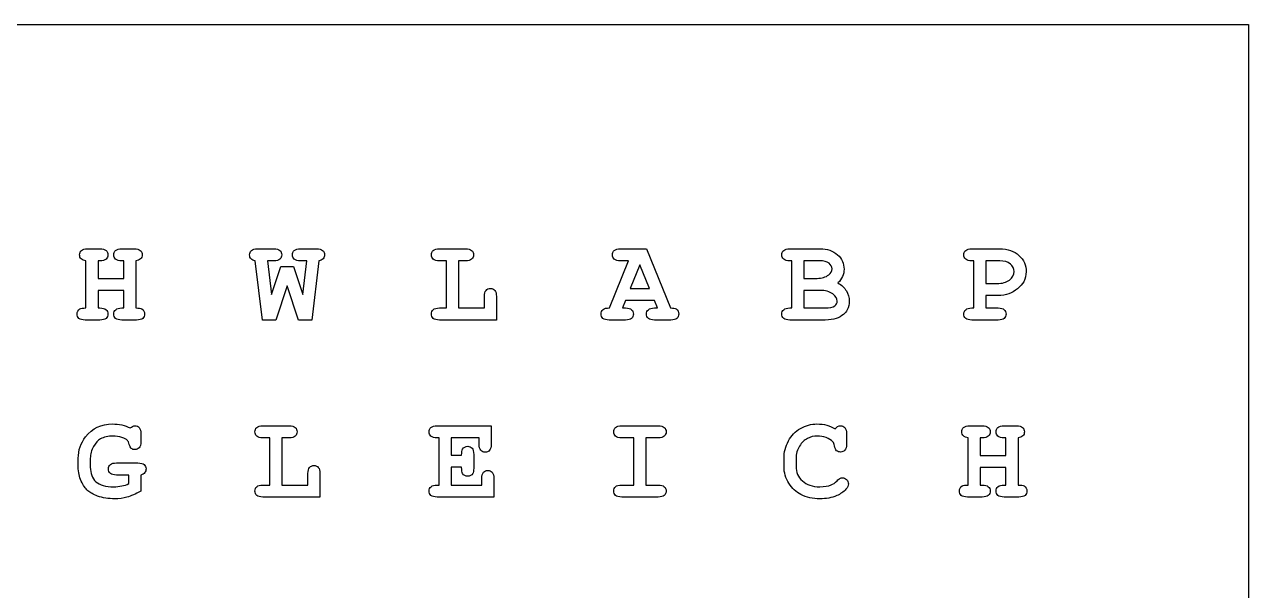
# Model space of a CAD drawing. Extents: x -6 to 224, y 54 to 284.
# Drawn here: x 108.9 to 223.7, y 231.1 to 284.2 of the extents above; entities that cross this region are included whole.
import ezdxf

# ---------------------------------------------------------------- set-up
doc = ezdxf.new("R2010")
doc.units = 0
doc.layers.add('Ebene_1', color=7, linetype='CONTINUOUS')

msp = doc.modelspace()

# ---------------------------------------------------------------- linework, layer by layer
at = {"layer": 'Ebene_1', "color": 2}
msp.add_lwpolyline([(-6.010717, 284.2012), (223.725, 284.2012), (223.725, 54.46548), (-6.010717, 54.46548)], close=True, dxfattribs=at)
at = {"layer": 'Ebene_1', "color": 7}
for points in [[(114.78271, 263.180944), (115.93475, 263.175444)], [(117.99629, 263.180956), (119.14833, 263.175456)], [(130.74039, 263.180947), (132.24521, 263.175447)], [(134.75875, 263.180959), (136.25806, 263.175459)], [(147.795, 263.180947), (150.24239, 263.175447)], [(164.78896, 263.180947), (167.23084, 263.175447), (169.4798, 257.624709)], [(180.686, 263.180947), (183.51925, 263.180947)], [(197.76818, 263.180947), (200.36991, 263.175447)], [(114.62837, 257.624694), (114.62837, 262.045441)], [(115.93475, 262.045453), (115.75836, 262.045453), (115.75836, 260.391807), (118.17268, 260.391807), (118.17268, 262.045453), (117.99629, 262.045453)], [(119.30267, 262.045465), (119.30267, 257.624718)], [(133.49647, 259.702778), (132.44916, 256.494705), (131.18137, 256.494705), (130.50888, 262.045444)], [(132.24521, 262.045456), (131.65541, 262.045456), (132.03024, 258.886992), (132.91769, 261.516289), (134.09178, 261.516289), (134.97373, 258.886992), (135.34855, 262.045456), (134.75875, 262.045456)], [(136.47855, 262.045468), (135.82811, 256.494729), (134.58237, 256.494729), (133.49647, 259.702778)], [(147.795, 257.624697), (148.45094, 257.624697), (148.45094, 262.045444), (147.795, 262.045444)], [(150.24239, 262.045456), (149.58094, 262.045444)], [(149.58094, 262.045444), (149.58094, 257.624697), (152.01731, 257.624697), (152.01731, 258.694054)], [(163.75268, 257.624697), (165.52759, 262.045444), (164.78896, 262.045444)], [(180.86239, 257.624697), (180.86239, 262.045444), (180.686, 262.045444)], [(183.46413, 262.045444), (181.99238, 262.045444), (181.99238, 260.402822)], [(197.76818, 257.624697), (197.94457, 257.624697), (197.94457, 262.045444), (197.76818, 262.045444)], [(200.37542, 262.045444), (199.07456, 262.045444), (199.07456, 259.917752)], [(181.99238, 260.402822), (183.23262, 260.402822)], [(199.07456, 259.917752), (200.12187, 259.917752)], [(118.17268, 259.261806), (115.75836, 259.261806), (115.75836, 257.624697), (115.93475, 257.624697)], [(117.99629, 257.624721), (118.17268, 257.624721), (118.17268, 259.261806)], [(153.1473, 258.694054), (153.1473, 256.494705), (147.795, 256.494705)], [(183.48618, 259.27283), (181.99238, 259.27283), (181.99238, 257.624697)], [(200.14391, 258.787773), (199.07456, 258.787761)], [(199.07456, 258.787761), (199.07456, 257.624697), (200.21557, 257.624697)], [(167.99152, 258.313716), (165.24647, 258.313716), (164.97086, 257.624697), (165.24647, 257.624697)], [(167.98601, 257.624714), (168.26162, 257.624714), (167.99152, 258.313716)], [(180.686, 257.624697), (180.86239, 257.624697)], [(181.99238, 257.624697), (183.94369, 257.624697)], [(115.93475, 256.494705), (114.5512, 256.494705)], [(119.37985, 256.494729), (117.99629, 256.494729)], [(165.24647, 256.494705), (163.72511, 256.494705)], [(169.50736, 256.494722), (167.98601, 256.494722)], [(184.00432, 256.494705), (180.686, 256.494705)], [(200.21557, 256.494705), (197.76818, 256.494705)], [(119.78223, 245.83111), (119.78223, 245.097993)], [(131.23649, 246.586279), (133.68388, 246.580779)], [(147.58554, 246.586279), (152.65672, 246.580779), (152.65672, 244.860987)], [(164.90472, 246.586279), (168.31674, 246.580779)], [(185.99972, 245.831116), (185.99972, 244.872001)], [(197.57525, 246.586277), (198.72729, 246.580777)], [(200.78884, 246.586289), (201.94088, 246.580789)], [(131.23649, 241.030028), (131.89243, 241.030028), (131.89243, 245.450775), (131.23649, 245.450775)], [(133.68388, 245.450787), (133.02243, 245.450775)], [(133.02243, 245.450775), (133.02243, 241.030028), (135.4588, 241.030028), (135.4588, 242.099386)], [(147.58554, 241.030028), (147.76193, 241.030028), (147.76193, 245.450775), (147.58554, 245.450775)], [(151.52673, 244.860987), (151.52673, 245.450787), (148.89192, 245.450787), (148.89192, 243.81919), (149.8841, 243.81919)], [(164.90472, 241.030028), (166.04573, 241.030028), (166.04573, 245.450775), (164.90472, 245.450775)], [(168.31674, 245.450787), (167.17572, 245.450775)], [(167.17572, 245.450775), (167.17572, 241.030028), (168.31674, 241.030028)], [(197.42091, 241.030026), (197.42091, 245.450773)], [(198.72729, 245.450785), (198.5509, 245.450785), (198.5509, 243.797139), (200.96523, 243.797139), (200.96523, 245.450785), (200.78884, 245.450785)], [(202.09522, 245.450797), (202.09522, 241.03005)], [(113.90628, 242.716747), (113.90628, 243.532546)], [(115.03627, 243.532542), (115.03627, 242.716743)], [(151.01411, 243.901872), (151.01411, 242.601004)], [(117.5002, 243.102594), (119.50662, 243.097094)], [(149.8841, 242.689198), (148.89192, 242.689186)], [(148.89192, 242.689186), (148.89192, 241.030028), (151.77477, 241.030028), (151.77477, 241.641877)], [(180.13479, 242.74982), (180.13479, 243.516009)], [(181.26478, 243.504987), (181.26478, 242.771871)], [(200.96523, 242.667138), (198.5509, 242.667138), (198.5509, 241.030028), (198.72729, 241.030028)], [(200.78884, 241.030052), (200.96523, 241.030052), (200.96523, 242.667138)], [(118.65224, 241.156804), (118.65224, 241.96709), (117.5002, 241.96709)], [(119.78223, 241.967094), (119.78223, 240.451252)], [(136.58879, 242.099386), (136.58879, 239.900037), (131.23649, 239.900037)], [(152.90476, 241.641877), (152.90476, 239.900037), (147.58554, 239.900037)], [(168.31674, 239.900037), (164.90472, 239.900037)], [(198.72729, 239.900037), (197.34374, 239.900037)], [(202.17239, 239.900061), (200.78884, 239.900061)]]:
    msp.add_lwpolyline(points, dxfattribs=at)
for points in [[(167.52299, 259.443707), (166.61348, 261.681641), (165.69847, 259.443707)], [(184.94139, 246.294135)], [(119.78223, 241.967102)]]:
    msp.add_lwpolyline(points, close=True, dxfattribs=at)
for points in [[(114.19842, 263.021092), (114.316013, 263.12766), (114.510777, 263.180944), (114.78271, 263.180944)], [(115.93475, 263.175444), (116.206683, 263.175444), (116.39961, 263.123997), (116.51353, 263.021104)], [(117.41201, 263.021104), (117.529603, 263.127672), (117.724363, 263.180956), (117.99629, 263.180956)], [(119.14833, 263.175456), (119.420263, 263.175456), (119.61319, 263.124009), (119.72711, 263.021116)], [(130.15611, 263.021095), (130.273703, 263.127663), (130.468463, 263.180947), (130.74039, 263.180947)], [(132.24521, 263.175447), (132.517143, 263.175447), (132.71007, 263.124), (132.82399, 263.021107)], [(134.17447, 263.021107), (134.292057, 263.127675), (134.486817, 263.180959), (134.75875, 263.180959)], [(136.25806, 263.175459), (136.529993, 263.175459), (136.72292, 263.124012), (136.83684, 263.021119)], [(147.21071, 263.021095), (147.328303, 263.127663), (147.523067, 263.180947), (147.795, 263.180947)], [(150.24239, 263.175447), (150.514323, 263.175447), (150.70725, 263.124), (150.82117, 263.021107)], [(164.20467, 263.021095), (164.322263, 263.127663), (164.517027, 263.180947), (164.78896, 263.180947)], [(180.10172, 263.021095), (180.219307, 263.127663), (180.414067, 263.180947), (180.686, 263.180947)], [(183.51925, 263.180947), (184.19541, 263.180947), (184.739277, 262.991696), (185.15085, 262.613195)], [(197.18389, 263.021095), (197.301483, 263.127663), (197.496247, 263.180947), (197.76818, 263.180947)], [(200.36991, 263.175447), (201.134263, 263.175447), (201.738763, 262.965985), (202.18341, 262.547061)], [(114.02754, 262.613192), (114.02754, 262.782231), (114.0845, 262.918198), (114.19842, 263.021092)], [(114.17637, 262.227342), (114.07715, 262.330235), (114.02754, 262.458852), (114.02754, 262.613192)], [(114.62837, 262.045441), (114.42993, 262.063814), (114.279263, 262.124448), (114.17637, 262.227342)], [(116.51353, 262.199793), (116.39961, 262.0969), (116.206683, 262.045453), (115.93475, 262.045453)], [(116.51353, 263.021104), (116.631117, 262.91821), (116.68991, 262.782243), (116.68991, 262.613204)], [(116.68991, 262.613204), (116.68991, 262.444165), (116.631117, 262.306361), (116.51353, 262.199793)], [(117.24113, 262.613204), (117.24113, 262.782243), (117.29809, 262.91821), (117.41201, 263.021104)], [(117.41201, 262.199793), (117.29809, 262.306361), (117.24113, 262.444165), (117.24113, 262.613204)], [(117.99629, 262.045453), (117.724363, 262.045453), (117.529603, 262.0969), (117.41201, 262.199793)], [(119.74916, 262.227366), (119.64994, 262.124472), (119.50111, 262.063838), (119.30267, 262.045465)], [(119.72711, 263.021116), (119.844703, 262.918222), (119.9035, 262.782255), (119.9035, 262.613216)], [(119.9035, 262.613216), (119.9035, 262.458876), (119.852053, 262.330259), (119.74916, 262.227366)], [(129.98523, 262.596659), (129.98523, 262.773048), (130.04219, 262.914526), (130.15611, 263.021095)], [(130.11752, 262.221832), (130.029327, 262.321051), (129.98523, 262.445994), (129.98523, 262.596659)], [(130.50888, 262.045444), (130.336167, 262.067491), (130.205713, 262.126287), (130.11752, 262.221832)], [(132.82399, 262.199796), (132.71007, 262.096903), (132.517143, 262.045456), (132.24521, 262.045456)], [(132.82399, 263.021107), (132.941583, 262.918213), (133.00038, 262.782246), (133.00038, 262.613207)], [(133.00038, 262.613207), (133.00038, 262.444168), (132.941583, 262.306364), (132.82399, 262.199796)], [(134.00359, 262.613207), (134.00359, 262.782246), (134.06055, 262.918213), (134.17447, 263.021107)], [(134.17447, 262.199796), (134.06055, 262.306364), (134.00359, 262.444168), (134.00359, 262.613207)], [(134.75875, 262.045456), (134.486817, 262.045456), (134.292057, 262.096903), (134.17447, 262.199796)], [(136.87542, 262.243905), (136.783553, 262.141012), (136.651263, 262.074866), (136.47855, 262.045468)], [(136.83684, 263.021119), (136.954427, 262.918225), (137.01322, 262.782258), (137.01322, 262.613219)], [(137.01322, 262.613219), (137.01322, 262.469903), (136.967287, 262.346798), (136.87542, 262.243905)], [(147.03983, 262.613195), (147.03983, 262.782234), (147.09679, 262.918201), (147.21071, 263.021095)], [(147.21071, 262.199784), (147.09679, 262.306352), (147.03983, 262.444156), (147.03983, 262.613195)], [(147.795, 262.045444), (147.523067, 262.045444), (147.328303, 262.096891), (147.21071, 262.199784)], [(150.82117, 262.199796), (150.70725, 262.096903), (150.514323, 262.045456), (150.24239, 262.045456)], [(150.82117, 263.021107), (150.938763, 262.918213), (150.99756, 262.782246), (150.99756, 262.613207)], [(150.99756, 262.613207), (150.99756, 262.444168), (150.938763, 262.306364), (150.82117, 262.199796)], [(164.0338, 262.613195), (164.0338, 262.782234), (164.090757, 262.918201), (164.20467, 263.021095)], [(164.20467, 262.199784), (164.090757, 262.306352), (164.0338, 262.444156), (164.0338, 262.613195)], [(164.78896, 262.045444), (164.517027, 262.045444), (164.322263, 262.096891), (164.20467, 262.199784)], [(179.93084, 262.613195), (179.93084, 262.782234), (179.9878, 262.918201), (180.10172, 263.021095)], [(180.10172, 262.199784), (179.9878, 262.306352), (179.93084, 262.444156), (179.93084, 262.613195)], [(180.686, 262.045444), (180.414067, 262.045444), (180.219307, 262.096891), (180.10172, 262.199784)], [(184.3571, 261.819445), (184.169687, 261.970111), (183.87203, 262.045444), (183.46413, 262.045444)], [(185.15085, 262.613195), (185.562423, 262.238369), (185.76821, 261.791885), (185.76821, 261.273742)], [(197.01301, 262.613195), (197.01301, 262.782234), (197.06997, 262.918201), (197.18389, 263.021095)], [(197.18389, 262.199784), (197.06997, 262.306352), (197.01301, 262.444156), (197.01301, 262.613195)], [(197.76818, 262.045444), (197.496247, 262.045444), (197.301483, 262.096891), (197.18389, 262.199784)], [(201.37312, 261.747787), (201.141613, 261.946225), (200.809047, 262.045444), (200.37542, 262.045444)], [(202.18341, 262.547061), (202.63173, 262.131812), (202.85589, 261.624694), (202.85589, 261.025707)], [(184.34056, 260.739063), (184.539, 260.889728), (184.63822, 261.077142), (184.63822, 261.301303)], [(184.63822, 261.301303), (184.63822, 261.49974), (184.544513, 261.672454), (184.3571, 261.819445)], [(185.76821, 261.273742), (185.76821, 261.027533), (185.720437, 260.796022), (185.62489, 260.579211)], [(201.29044, 260.248482), (201.580747, 260.472643), (201.7259, 260.740901), (201.7259, 261.053256)], [(201.7259, 261.053256), (201.7259, 261.317839), (201.608307, 261.54935), (201.37312, 261.747787)], [(202.85589, 261.025707), (202.85589, 260.694978), (202.78056, 260.382622), (202.6299, 260.088641)], [(183.23262, 260.402822), (183.677267, 260.402822), (184.04658, 260.514902), (184.34056, 260.739063)], [(185.62489, 260.579211), (185.52935, 260.3624), (185.384197, 260.162125), (185.18943, 259.978386)], [(185.18943, 259.978386), (185.545883, 259.765249), (185.812307, 259.515365), (185.9887, 259.228733)], [(200.12187, 259.917752), (200.614283, 259.917752), (201.003807, 260.027995), (201.29044, 260.248482)], [(202.6299, 260.088641), (202.51598, 259.868155), (202.32489, 259.649506), (202.05663, 259.432695)], [(152.01731, 258.694054), (152.01731, 258.965987), (152.068757, 259.158913), (152.17165, 259.27283)], [(152.17165, 259.27283), (152.278217, 259.390423), (152.41602, 259.449219), (152.58506, 259.449219)], [(152.58506, 259.449219), (152.750427, 259.449219), (152.884557, 259.390423), (152.98745, 259.27283)], [(152.98745, 259.27283), (153.094017, 259.158913), (153.1473, 258.965987), (153.1473, 258.694054)], [(184.70436, 258.942101), (184.421407, 259.162587), (184.015347, 259.27283), (183.48618, 259.27283)], [(185.1288, 258.269619), (185.1288, 258.497454), (184.98732, 258.721615), (184.70436, 258.942101)], [(185.9887, 259.228733), (186.16876, 258.945776), (186.25879, 258.624233), (186.25879, 258.264106)], [(201.24083, 258.947625), (200.965223, 258.841057), (200.599583, 258.787773), (200.14391, 258.787773)], [(202.05663, 259.432695), (201.79205, 259.219558), (201.520117, 259.057868), (201.24083, 258.947625)], [(113.79603, 257.062457), (113.79603, 257.268244), (113.886063, 257.428097), (114.06613, 257.542014)], [(114.06613, 257.542014), (114.154323, 257.600807), (114.341737, 257.628367), (114.62837, 257.624694)], [(115.93475, 257.624697), (116.206683, 257.624697), (116.39961, 257.571413), (116.51353, 257.464844)], [(116.51353, 257.464844), (116.631117, 257.361951), (116.68991, 257.225984), (116.68991, 257.056945)], [(117.24113, 257.062481), (117.24113, 257.227846), (117.299927, 257.361975), (117.41752, 257.464868)], [(117.41752, 257.464868), (117.535113, 257.571437), (117.728037, 257.624721), (117.99629, 257.624721)], [(119.30267, 257.624718), (119.592983, 257.624718), (119.780397, 257.597158), (119.86491, 257.542038)], [(119.86491, 257.542038), (120.044977, 257.428121), (120.13501, 257.266431), (120.13501, 257.056969)], [(147.03983, 257.062457), (147.03983, 257.227822), (147.09679, 257.361951), (147.21071, 257.464844)], [(147.21071, 257.464844), (147.328303, 257.571413), (147.523067, 257.624697), (147.795, 257.624697)], [(162.96995, 257.062457), (162.96995, 257.231496), (163.030583, 257.3693), (163.15185, 257.475868)], [(163.15185, 257.475868), (163.273117, 257.582437), (163.473393, 257.632046), (163.75268, 257.624697)], [(165.24647, 257.624697), (165.518403, 257.624697), (165.71133, 257.571413), (165.82525, 257.464844)], [(165.82525, 257.464844), (165.942837, 257.361951), (166.00163, 257.225984), (166.00163, 257.056945)], [(167.23084, 257.062474), (167.23084, 257.227839), (167.2878, 257.361968), (167.40172, 257.464861)], [(167.40172, 257.464861), (167.519313, 257.57143), (167.714077, 257.624714), (167.98601, 257.624714)], [(169.4798, 257.624709), (169.744387, 257.624709), (169.91894, 257.595312), (170.00346, 257.536519)], [(170.00346, 257.536519), (170.1725, 257.415252), (170.25702, 257.255399), (170.25702, 257.056962)], [(179.93084, 257.062457), (179.93084, 257.227822), (179.989637, 257.361951), (180.10723, 257.464844)], [(180.10723, 257.464844), (180.224823, 257.571413), (180.417747, 257.624697), (180.686, 257.624697)], [(183.94369, 257.624697), (184.403037, 257.624697), (184.726417, 257.69268), (184.91383, 257.828646)], [(184.91383, 257.828646), (185.057143, 257.93154), (185.1288, 258.078531), (185.1288, 258.269619)], [(186.06587, 257.464844), (185.970323, 257.277431), (185.85273, 257.128603), (185.71309, 257.01836)], [(186.25879, 258.264106), (186.25879, 257.977474), (186.194483, 257.711053), (186.06587, 257.464844)], [(197.01301, 257.062457), (197.01301, 257.227822), (197.071807, 257.361951), (197.1894, 257.464844)], [(197.1894, 257.464844), (197.306993, 257.571413), (197.49992, 257.624697), (197.76818, 257.624697)], [(200.21557, 257.624697), (200.487503, 257.624697), (200.68043, 257.571413), (200.79435, 257.464844)], [(200.79435, 257.464844), (200.911943, 257.361951), (200.97074, 257.225984), (200.97074, 257.056945)], [(113.96691, 256.649045), (113.85299, 256.755614), (113.79603, 256.893418), (113.79603, 257.062457)], [(114.5512, 256.494705), (114.279267, 256.494705), (114.084503, 256.546152), (113.96691, 256.649045)], [(116.51353, 256.649045), (116.39961, 256.546152), (116.206683, 256.494705), (115.93475, 256.494705)], [(116.68991, 257.056945), (116.68991, 256.89158), (116.631117, 256.755614), (116.51353, 256.649045)], [(117.41201, 256.649069), (117.29809, 256.755638), (117.24113, 256.893442), (117.24113, 257.062481)], [(117.99629, 256.494729), (117.724363, 256.494729), (117.529603, 256.546176), (117.41201, 256.649069)], [(119.95862, 256.649069), (119.8447, 256.546176), (119.651777, 256.494729), (119.37985, 256.494729)], [(120.13501, 257.056969), (120.13501, 256.891604), (120.076213, 256.755638), (119.95862, 256.649069)], [(147.21071, 256.649045), (147.09679, 256.755614), (147.03983, 256.893418), (147.03983, 257.062457)], [(147.795, 256.494705), (147.523067, 256.494705), (147.328303, 256.546152), (147.21071, 256.649045)], [(163.14634, 256.649045), (163.028747, 256.755614), (162.96995, 256.893418), (162.96995, 257.062457)], [(163.72511, 256.494705), (163.453183, 256.494705), (163.26026, 256.546152), (163.14634, 256.649045)], [(165.82525, 256.649045), (165.71133, 256.546152), (165.518403, 256.494705), (165.24647, 256.494705)], [(166.00163, 257.056945), (166.00163, 256.89158), (165.942837, 256.755614), (165.82525, 256.649045)], [(167.40172, 256.649062), (167.2878, 256.755631), (167.23084, 256.893435), (167.23084, 257.062474)], [(167.98601, 256.494722), (167.714077, 256.494722), (167.519313, 256.546169), (167.40172, 256.649062)], [(170.08614, 256.649062), (169.97222, 256.546169), (169.779293, 256.494722), (169.50736, 256.494722)], [(170.25702, 257.056962), (170.25702, 256.891597), (170.20006, 256.755631), (170.08614, 256.649062)], [(180.10172, 256.649045), (179.9878, 256.755614), (179.93084, 256.893418), (179.93084, 257.062457)], [(180.686, 256.494705), (180.414067, 256.494705), (180.219307, 256.546152), (180.10172, 256.649045)], [(185.02407, 256.638021), (184.752137, 256.542477), (184.41222, 256.494705), (184.00432, 256.494705)], [(185.71309, 257.01836), (185.525677, 256.864019), (185.296003, 256.73724), (185.02407, 256.638021)], [(197.18389, 256.649045), (197.06997, 256.755614), (197.01301, 256.893418), (197.01301, 257.062457)], [(197.76818, 256.494705), (197.496247, 256.494705), (197.301483, 256.546152), (197.18389, 256.649045)], [(200.79435, 256.649045), (200.68043, 256.546152), (200.487503, 256.494705), (200.21557, 256.494705)], [(200.97074, 257.056945), (200.97074, 256.89158), (200.911943, 256.755614), (200.79435, 256.649045)], [(114.5953, 245.549994), (115.21266, 246.351093), (116.052343, 246.751643), (117.11435, 246.751643)], [(117.11435, 246.751643), (117.42303, 246.751643), (117.715173, 246.720406), (117.99078, 246.657933)], [(117.99078, 246.657933), (118.270067, 246.59546), (118.53465, 246.501753), (118.78453, 246.376813)], [(118.78453, 246.376813), (118.935197, 246.51278), (119.082187, 246.580763), (119.2255, 246.580763)], [(119.2255, 246.580763), (119.390867, 246.580763), (119.524997, 246.523804), (119.62789, 246.409886)], [(119.62789, 246.409886), (119.730783, 246.295968), (119.78223, 246.103043), (119.78223, 245.83111)], [(130.48132, 246.018527), (130.48132, 246.187566), (130.53828, 246.323533), (130.6522, 246.426426)], [(130.6522, 245.605115), (130.53828, 245.711684), (130.48132, 245.849488), (130.48132, 246.018527)], [(130.6522, 246.426426), (130.769793, 246.532995), (130.964557, 246.586279), (131.23649, 246.586279)], [(133.68388, 246.580779), (133.955813, 246.580779), (134.14874, 246.529332), (134.26266, 246.426438)], [(134.26266, 246.426438), (134.380253, 246.323545), (134.43905, 246.187578), (134.43905, 246.018539)], [(134.43905, 246.018539), (134.43905, 245.8495), (134.380253, 245.711696), (134.26266, 245.605127)], [(146.83037, 246.018527), (146.83037, 246.187566), (146.88733, 246.323533), (147.00125, 246.426426)], [(147.00125, 245.605115), (146.88733, 245.711684), (146.83037, 245.849488), (146.83037, 246.018527)], [(147.00125, 246.426426), (147.118843, 246.532995), (147.313607, 246.586279), (147.58554, 246.586279)], [(164.14955, 246.018527), (164.14955, 246.187566), (164.20651, 246.323533), (164.32043, 246.426426)], [(164.32043, 245.605115), (164.20651, 245.711684), (164.14955, 245.849488), (164.14955, 246.018527)], [(164.32043, 246.426426), (164.438023, 246.532995), (164.632787, 246.586279), (164.90472, 246.586279)], [(168.31674, 246.580779), (168.588673, 246.580779), (168.781597, 246.529332), (168.89551, 246.426438)], [(168.89551, 246.426438), (169.013103, 246.323545), (169.0719, 246.187578), (169.0719, 246.018539)], [(169.0719, 246.018539), (169.0719, 245.8495), (169.013103, 245.711696), (168.89551, 245.605127)], [(180.54269, 245.158631), (180.818297, 245.669424), (181.198633, 246.062624), (181.6837, 246.338232)], [(181.6837, 246.338232), (182.168773, 246.613839), (182.683243, 246.751643), (183.22711, 246.751643)], [(183.22711, 246.751643), (183.554163, 246.751643), (183.859167, 246.713058), (184.14212, 246.635888)], [(184.14212, 246.635888), (184.428753, 246.562393), (184.695177, 246.448475), (184.94139, 246.294135)], [(184.94139, 246.294135), (185.01121, 246.389679), (185.08654, 246.461337), (185.16738, 246.509109)], [(185.16738, 246.509109), (185.2519, 246.556882), (185.341933, 246.580769), (185.43748, 246.580769)], [(185.43748, 246.580769), (185.602847, 246.580769), (185.736977, 246.52381), (185.83987, 246.409892)], [(185.83987, 246.409892), (185.946437, 246.295974), (185.99972, 246.103049), (185.99972, 245.831116)], [(196.82009, 246.018525), (196.82009, 246.187564), (196.877047, 246.323531), (196.99096, 246.426424)], [(196.96891, 245.632674), (196.869697, 245.735567), (196.82009, 245.864184), (196.82009, 246.018525)], [(196.99096, 246.426424), (197.108553, 246.532993), (197.303317, 246.586277), (197.57525, 246.586277)], [(198.72729, 246.580777), (198.999223, 246.580777), (199.19215, 246.52933), (199.30607, 246.426436)], [(199.30607, 246.426436), (199.423663, 246.323543), (199.48246, 246.187576), (199.48246, 246.018537)], [(199.48246, 246.018537), (199.48246, 245.849498), (199.423663, 245.711694), (199.30607, 245.605125)], [(200.03367, 246.018537), (200.03367, 246.187576), (200.09063, 246.323543), (200.20455, 246.426436)], [(200.20455, 245.605125), (200.09063, 245.711694), (200.03367, 245.849498), (200.03367, 246.018537)], [(200.20455, 246.426436), (200.322143, 246.533005), (200.516907, 246.586289), (200.78884, 246.586289)], [(201.94088, 246.580789), (202.212813, 246.580789), (202.405737, 246.529342), (202.51965, 246.426448)], [(202.51965, 246.426448), (202.637243, 246.323555), (202.69604, 246.187588), (202.69604, 246.018549)], [(202.69604, 246.018549), (202.69604, 245.864208), (202.644593, 245.735591), (202.5417, 245.632698)], [(113.90628, 243.532546), (113.90628, 244.285873), (114.135953, 244.958356), (114.5953, 245.549994)], [(115.98436, 245.34604), (115.749173, 245.210074), (115.53236, 244.973051), (115.33392, 244.634972)], [(117.15294, 245.621648), (116.704613, 245.621648), (116.315087, 245.529779), (115.98436, 245.34604)], [(117.99629, 245.494868), (117.74641, 245.579388), (117.465293, 245.621648), (117.15294, 245.621648)], [(118.52546, 245.213748), (118.42624, 245.320317), (118.24985, 245.414023), (117.99629, 245.494868)], [(118.69083, 244.827898), (118.64303, 245.018986), (118.587907, 245.147603), (118.52546, 245.213748)], [(118.87824, 244.464096), (118.804747, 244.519216), (118.742277, 244.640483), (118.69083, 244.827898)], [(119.78223, 245.097993), (119.78223, 244.82606), (119.728947, 244.631298), (119.62238, 244.513705)], [(131.23649, 245.450775), (130.964557, 245.450775), (130.769793, 245.502222), (130.6522, 245.605115)], [(134.26266, 245.605127), (134.14874, 245.502234), (133.955813, 245.450787), (133.68388, 245.450787)], [(147.58554, 245.450775), (147.313607, 245.450775), (147.118843, 245.502222), (147.00125, 245.605115)], [(151.68107, 244.282211), (151.578177, 244.396128), (151.52673, 244.589054), (151.52673, 244.860987)], [(152.65672, 244.860987), (152.65672, 244.592728), (152.605273, 244.399803), (152.50238, 244.282211)], [(164.90472, 245.450775), (164.632787, 245.450775), (164.438023, 245.502222), (164.32043, 245.605115)], [(168.89551, 245.605127), (168.781597, 245.502234), (168.588673, 245.450787), (168.31674, 245.450787)], [(180.13479, 243.516009), (180.13479, 244.103972), (180.270757, 244.651513), (180.54269, 245.158631)], [(181.59, 244.684588), (181.373187, 244.353859), (181.26478, 243.960658), (181.26478, 243.504987)], [(182.33965, 245.401168), (182.05669, 245.254177), (181.806807, 245.015317), (181.59, 244.684588)], [(183.2712, 245.621654), (182.933127, 245.621654), (182.62261, 245.548159), (182.33965, 245.401168)], [(184.08149, 245.472826), (183.81323, 245.572045), (183.543133, 245.621654), (183.2712, 245.621654)], [(184.71539, 245.075951), (184.564723, 245.241316), (184.353423, 245.373607), (184.08149, 245.472826)], [(184.86973, 244.717661), (184.843997, 244.872001), (184.79255, 244.991431), (184.71539, 245.075951)], [(185.07368, 244.243616), (184.981807, 244.328135), (184.913823, 244.48615), (184.86973, 244.717661)], [(185.99972, 244.872001), (185.99972, 244.600068), (185.946437, 244.405306), (185.83987, 244.287713)], [(197.42091, 245.450773), (197.22247, 245.469146), (197.071803, 245.52978), (196.96891, 245.632674)], [(199.30607, 245.605125), (199.19215, 245.502232), (198.999223, 245.450785), (198.72729, 245.450785)], [(200.78884, 245.450785), (200.516907, 245.450785), (200.322143, 245.502232), (200.20455, 245.605125)], [(202.5417, 245.632698), (202.44248, 245.529805), (202.293653, 245.469171), (202.09522, 245.450797)], [(115.33392, 244.634972), (115.135487, 244.296893), (115.03627, 243.929417), (115.03627, 243.532542)], [(119.21999, 244.342828), (119.087703, 244.342828), (118.973787, 244.383251), (118.87824, 244.464096)], [(119.62238, 244.513705), (119.519487, 244.399787), (119.385357, 244.342828), (119.21999, 244.342828)], [(149.8841, 243.81919), (149.8841, 244.113171), (149.911667, 244.302422), (149.9668, 244.386942)], [(149.9668, 244.386942), (150.080713, 244.567005), (150.242403, 244.657037), (150.45187, 244.657037)], [(150.45187, 244.657037), (150.61723, 244.657037), (150.751357, 244.598241), (150.85425, 244.480648)], [(150.85425, 244.480648), (150.960823, 244.36673), (151.01411, 244.173805), (151.01411, 243.901872)], [(152.09448, 244.111334), (151.92544, 244.111334), (151.787637, 244.168293), (151.68107, 244.282211)], [(152.50238, 244.282211), (152.399487, 244.168293), (152.26352, 244.111334), (152.09448, 244.111334)], [(185.43748, 244.116836), (185.286813, 244.116836), (185.165547, 244.159096), (185.07368, 244.243616)], [(185.83987, 244.287713), (185.736977, 244.173795), (185.602847, 244.116836), (185.43748, 244.116836)], [(114.1874, 241.388318), (113.999987, 241.785193), (113.90628, 242.228003), (113.90628, 242.716747)], [(115.03627, 242.716743), (115.03627, 242.110406), (115.21082, 241.649223), (115.55992, 241.333193)], [(116.74504, 242.534842), (116.74504, 242.703881), (116.801997, 242.839848), (116.91591, 242.942741)], [(116.91591, 242.121431), (116.801997, 242.227999), (116.74504, 242.365803), (116.74504, 242.534842)], [(116.91591, 242.942741), (117.033503, 243.04931), (117.228267, 243.102594), (117.5002, 243.102594)], [(119.50662, 243.097094), (119.778553, 243.097094), (119.97148, 243.045647), (120.0854, 242.942753)], [(120.0854, 242.942753), (120.202993, 242.83986), (120.26179, 242.703893), (120.26179, 242.534854)], [(120.26179, 242.534854), (120.26179, 242.402562), (120.221367, 242.286807), (120.14052, 242.187588)], [(135.4588, 242.099386), (135.4588, 242.371319), (135.510247, 242.564244), (135.61314, 242.678162)], [(135.61314, 242.678162), (135.719707, 242.795755), (135.85751, 242.854551), (136.02655, 242.854551)], [(136.02655, 242.854551), (136.191917, 242.854551), (136.326047, 242.795755), (136.42894, 242.678162)], [(136.42894, 242.678162), (136.535507, 242.564244), (136.58879, 242.371319), (136.58879, 242.099386)], [(149.9668, 242.115934), (149.911667, 242.200454), (149.8841, 242.391542), (149.8841, 242.689198)], [(151.01411, 242.601004), (151.01411, 242.354795), (150.98471, 242.18943), (150.92591, 242.10491)], [(151.92911, 242.220653), (152.035683, 242.338246), (152.173487, 242.397042), (152.34252, 242.397042)], [(152.34252, 242.397042), (152.507887, 242.397042), (152.642017, 242.338246), (152.74491, 242.220653)], [(180.5923, 241.189881), (180.287293, 241.667601), (180.13479, 242.187581), (180.13479, 242.74982)], [(181.26478, 242.771871), (181.26478, 242.228005), (181.46138, 241.774171), (181.85458, 241.410369)], [(114.79925, 240.495349), (114.578763, 240.697462), (114.374813, 240.995118), (114.1874, 241.388318)], [(115.55992, 241.333193), (115.9127, 241.020838), (116.471267, 240.86466), (117.23562, 240.86466)], [(117.5002, 241.96709), (117.228267, 241.96709), (117.033503, 242.018537), (116.91591, 242.121431)], [(120.14052, 242.187588), (120.063353, 242.088369), (119.943923, 242.014874), (119.78223, 241.967102)], [(150.45187, 241.845839), (150.242403, 241.845839), (150.080713, 241.935871), (149.9668, 242.115934)], [(150.92591, 242.10491), (150.808317, 241.932196), (150.650303, 241.845839), (150.45187, 241.845839)], [(151.77477, 241.641877), (151.77477, 241.91381), (151.826217, 242.106736), (151.92911, 242.220653)], [(152.74491, 242.220653), (152.851477, 242.106736), (152.90476, 241.91381), (152.90476, 241.641877)], [(181.85458, 241.410369), (182.251453, 241.046567), (182.80083, 240.864666), (183.50271, 240.864666)], [(184.56656, 241.035542), (184.7356, 241.101689), (184.915663, 241.232143), (185.10675, 241.426905)], [(185.10675, 241.426905), (185.224343, 241.544498), (185.316213, 241.61983), (185.38236, 241.652903)], [(185.38236, 241.652903), (185.448493, 241.68965), (185.523827, 241.708023), (185.60836, 241.708023)], [(185.60836, 241.708023), (185.759027, 241.708023), (185.891317, 241.651064), (186.00523, 241.537146)], [(186.00523, 241.537146), (186.11915, 241.423229), (186.17611, 241.2891), (186.17611, 241.134759)], [(115.71426, 239.993743), (115.328413, 240.126035), (115.02341, 240.293237), (114.79925, 240.495349)], [(117.23562, 240.86466), (117.75376, 240.86466), (118.225967, 240.962041), (118.65224, 241.156804)], [(119.78223, 240.451252), (119.271437, 240.175645), (118.835977, 239.988231), (118.47585, 239.889012)], [(130.48132, 240.467789), (130.48132, 240.633153), (130.53828, 240.767282), (130.6522, 240.870176)], [(130.6522, 240.054377), (130.53828, 240.160945), (130.48132, 240.298749), (130.48132, 240.467789)], [(130.6522, 240.870176), (130.769793, 240.976744), (130.964557, 241.030028), (131.23649, 241.030028)], [(146.83037, 240.467789), (146.83037, 240.633153), (146.889167, 240.767282), (147.00676, 240.870176)], [(147.00125, 240.054377), (146.88733, 240.160945), (146.83037, 240.298749), (146.83037, 240.467789)], [(147.00676, 240.870176), (147.124353, 240.976744), (147.31728, 241.030028), (147.58554, 241.030028)], [(164.14955, 240.467789), (164.14955, 240.633153), (164.20651, 240.767282), (164.32043, 240.870176)], [(164.32043, 240.054377), (164.20651, 240.160945), (164.14955, 240.298749), (164.14955, 240.467789)], [(164.32043, 240.870176), (164.438023, 240.976744), (164.632787, 241.030028), (164.90472, 241.030028)], [(168.31674, 241.030028), (168.588673, 241.030028), (168.781597, 240.976744), (168.89551, 240.870176)], [(168.89551, 240.870176), (169.013103, 240.767282), (169.0719, 240.631315), (169.0719, 240.462276)], [(169.0719, 240.462276), (169.0719, 240.296911), (169.013103, 240.160945), (168.89551, 240.054377)], [(181.70024, 240.148084), (181.26662, 240.36857), (180.897307, 240.715836), (180.5923, 241.189881)], [(183.50823, 239.734672), (182.839417, 239.734672), (182.236753, 239.872476), (181.70024, 240.148084)], [(183.50271, 240.864666), (183.921637, 240.864666), (184.276253, 240.921625), (184.56656, 241.035542)], [(185.9446, 240.638665), (185.72044, 240.381432), (185.43197, 240.179319), (185.07919, 240.032328)], [(186.17611, 241.134759), (186.17611, 240.980419), (186.09894, 240.815054), (185.9446, 240.638665)], [(196.58858, 240.467789), (196.58858, 240.673576), (196.67861, 240.833428), (196.85867, 240.947346)], [(196.75945, 240.054377), (196.645537, 240.160945), (196.58858, 240.298749), (196.58858, 240.467789)], [(196.85867, 240.947346), (196.946863, 241.006139), (197.134277, 241.033699), (197.42091, 241.030026)], [(198.72729, 241.030028), (198.999223, 241.030028), (199.19215, 240.976744), (199.30607, 240.870176)], [(199.30607, 240.870176), (199.423663, 240.767282), (199.48246, 240.631315), (199.48246, 240.462276)], [(199.48246, 240.462276), (199.48246, 240.296911), (199.423663, 240.160945), (199.30607, 240.054377)], [(200.03367, 240.467813), (200.03367, 240.633177), (200.092467, 240.767306), (200.21006, 240.8702)], [(200.20455, 240.054401), (200.09063, 240.160969), (200.03367, 240.298773), (200.03367, 240.467813)], [(200.21006, 240.8702), (200.327653, 240.976768), (200.52058, 241.030052), (200.78884, 241.030052)], [(202.09522, 241.03005), (202.385527, 241.03005), (202.57294, 241.00249), (202.65746, 240.94737)], [(202.65746, 240.94737), (202.83752, 240.833452), (202.92755, 240.671762), (202.92755, 240.4623)], [(202.92755, 240.4623), (202.92755, 240.296935), (202.868753, 240.160969), (202.75116, 240.054401)], [(117.3183, 239.734672), (116.74136, 239.734672), (116.20668, 239.821029), (115.71426, 239.993743)], [(118.47585, 239.889012), (118.119397, 239.786119), (117.733547, 239.734672), (117.3183, 239.734672)], [(131.23649, 239.900037), (130.964557, 239.900037), (130.769793, 239.951484), (130.6522, 240.054377)], [(147.58554, 239.900037), (147.313607, 239.900037), (147.118843, 239.951484), (147.00125, 240.054377)], [(164.90472, 239.900037), (164.632787, 239.900037), (164.438023, 239.951484), (164.32043, 240.054377)], [(168.89551, 240.054377), (168.781597, 239.951484), (168.588673, 239.900037), (168.31674, 239.900037)], [(185.07919, 240.032328), (184.605143, 239.833891), (184.08149, 239.734672), (183.50823, 239.734672)], [(197.34374, 239.900037), (197.071807, 239.900037), (196.877043, 239.951484), (196.75945, 240.054377)], [(199.30607, 240.054377), (199.19215, 239.951484), (198.999223, 239.900037), (198.72729, 239.900037)], [(200.78884, 239.900061), (200.516907, 239.900061), (200.322143, 239.951508), (200.20455, 240.054401)], [(202.75116, 240.054401), (202.637247, 239.951508), (202.444323, 239.900061), (202.17239, 239.900061)]]:
    msp.add_open_spline(points, degree=3, dxfattribs=at)

doc.saveas('drawing.dxf')
